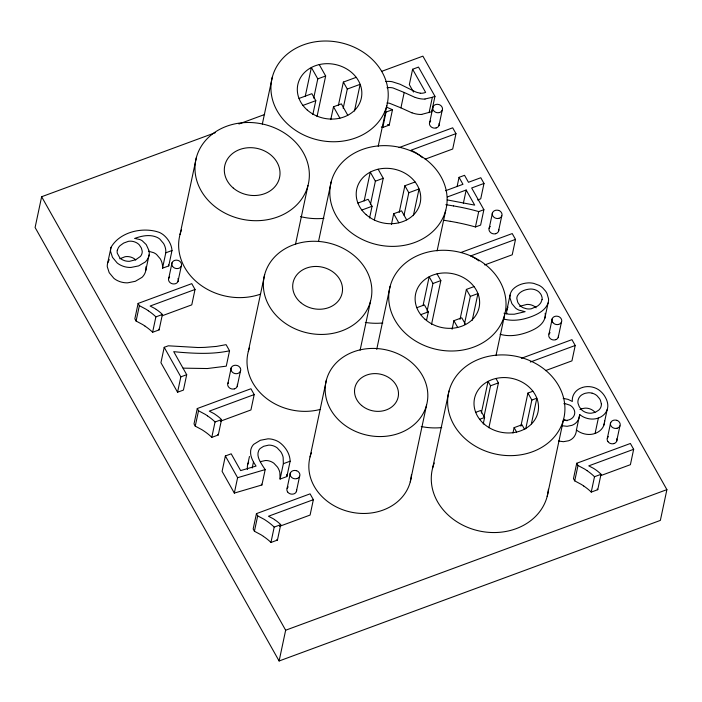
<?xml version="1.0" encoding="UTF-8"?>
<svg xmlns="http://www.w3.org/2000/svg" width="702" height="702" viewBox="0 0 702 702"><rect width="100%" height="100%" fill="white"/><g stroke="black" fill="none" stroke-linecap="round" stroke-linejoin="round"><path stroke-width="1.05" d="M260.345 461.679L265.286 460.53A10.863 9.196 12 0 1 268.91 460.889L270.094 461.24A12.425 10.512 12 0 1 273.947 463.285L277.422 467.023A20.788 17.585 12 0 1 278.475 468.804A20.068 16.988 12 0 1 279.87 472.683L280.089 479.071L286.872 476.57L286.811 474.403M286.872 476.57L290.137 461.188C289.97 453.79 285.381 446.753 279.545 442.427A18.384 15.549 12 0 0 275.307 440.215L272.569 439.373A16.892 14.294 12 0 0 267.945 438.838L260.354 440.268L253.738 444.322A14.663 12.408 12 0 0 251.623 447.393L251.088 448.78A16.55 14.005 12 0 0 250.632 450.991C250.061 456.537 253.106 461.653 256.055 466.075L240.637 470.594L231.195 453.817L225.36 455.967L222.095 471.349L234.328 493.085L261.925 484.968L265.198 469.585A77.94 65.953 12 0 1 262.767 465.979C260.003 461.486 256.291 455.993 258.696 450.57A9.81 8.301 12 0 1 260.205 448.481L263.619 446.296L268.559 445.147A10.863 9.196 12 0 1 272.183 445.507L273.368 445.858A12.425 10.512 12 0 1 277.22 447.902L280.695 451.64A20.788 17.585 12 0 1 281.739 453.422A20.068 16.988 12 0 1 283.134 457.3L283.362 463.689L280.089 479.071M134.977 238.469L139.751 239.514A12.303 10.407 12 0 1 142.216 240.751L146.262 244.638L149.017 250.684A15.628 13.224 12 0 1 149.096 254.931L145.498 271.709A17.787 15.058 12 0 1 144.673 273.771A16.769 14.189 12 0 1 141.98 277.378L135.363 281.283L127.738 282.827A18.427 15.593 12 0 1 122.148 282.274A19.323 16.348 12 0 1 119.401 281.449L117.682 280.721A17.146 14.505 12 0 1 113.864 278.308L109.205 272.692L107.292 266.769A15.04 12.724 12 0 1 107.555 263.522L111.039 247.341C119.893 231.678 143.34 226.527 159.565 232.502A19.472 16.479 12 0 1 163.663 235.065C168.217 238.873 171.595 244.515 171.999 250.517L168.734 265.9L162.531 268.19A20.946 17.725 12 0 0 160.389 258.968L156.537 254.44A13.259 11.214 12 0 0 153.659 252.685L148.42 251.193M149.096 254.931L148.771 256.327A17.787 15.058 12 0 1 147.946 258.389A16.769 14.189 12 0 1 145.253 261.995L138.636 265.9L131.002 267.444A18.427 15.593 12 0 1 125.412 266.892A19.323 16.348 12 0 1 122.675 266.067L120.955 265.338A17.146 14.505 12 0 1 117.137 262.925L112.478 257.309L110.565 251.395A15.04 12.724 12 0 1 110.819 248.139L111.039 247.341M215.312 132.696L41.637 196.735L35.1 227.501L279.115 660.986L660.363 520.401L666.9 489.636L422.885 56.151L381.783 71.306M162.171 315.768L191.769 304.861L195.033 289.478L191.76 283.652L138.11 303.431L134.845 318.813L136.091 321.042L142.699 324.578A74.377 62.934 12 0 1 145.095 326.149M136.091 321.042L139.365 305.66L138.11 303.431M162.531 268.19L165.795 252.808A20.946 17.725 12 0 0 163.654 243.585L159.802 239.057A13.259 11.214 12 0 0 156.932 237.302C149.903 234.17 141.848 235.811 134.907 238.347M168.787 278.097L172.051 262.715M159.117 329.879L162.381 314.496L155.879 316.892L152.606 332.274L159.117 329.879A36.056 30.511 12 0 0 158.529 329.229M180.002 234.582L196.341 157.678M178.018 281.414L181.291 266.032M164.207 347.323L160.934 362.706L177.562 392.242L183.433 390.084L186.697 374.701L173.719 351.641A286.162 242.146 12 0 0 180.186 352.281C196.595 353.589 213.347 354.291 229.545 350.781L226.097 344.656L216.497 346.411L205.098 347.35A159.784 135.205 12 0 1 197.788 347.516L168.304 345.805L164.207 347.323L180.835 376.86L177.562 392.242M220.314 421.253L250.93 409.959L254.203 394.577L250.921 388.759L197.271 408.538L194.006 423.92L195.253 426.14L201.869 429.677A74.377 62.934 12 0 1 204.256 431.247A50.597 42.813 12 0 1 211.811 437.346M195.253 426.14L198.526 410.758L197.271 408.538M262.329 124.096L272.323 77.097M229.545 350.781L226.272 366.163L207.371 368.532L183.143 368.146M227.948 383.195L231.212 367.822M221.551 419.594L218.278 434.977L211.776 437.381L215.04 421.999L221.551 419.594A36.056 30.511 12 0 0 215.382 414.557A52.299 44.252 12 0 0 214.049 413.618L209.293 411.135L254.203 394.577M237.179 386.521L240.453 371.139M248.297 351.553L264.645 274.649M305.247 96.332L311.372 67.497L317.787 78.878L313.697 98.104M312.838 114.558L315.795 100.676L311.863 93.699L299.008 98.438M234.328 493.085L237.601 477.702L225.36 455.967M317.032 116.567L325.658 75.974L319.252 64.593M247.402 469.506L247.367 466.374A16.55 14.005 12 0 1 247.824 464.162L249.456 456.476M295.498 244.278L307.985 185.53A57.546 48.692 12 0 0 235.03 123.85A57.546 48.692 12 0 0 213.478 205.423A57.546 48.692 12 0 0 307.985 185.53M252.167 468.067L253.475 461.916M330.765 119.603L333.494 106.783L341.365 103.878L347.78 115.268M338.364 105.59L343.357 82.081L356.212 77.343M279.475 526.351L310.091 515.066L313.364 499.684L310.082 493.857L256.441 513.636L253.168 529.018L254.422 531.247L261.03 534.784A74.377 62.934 12 0 1 263.417 536.354M343.199 108.292L347.288 89.057L343.357 82.081M254.422 531.247L257.687 515.865L256.441 513.636M318.506 241.549L331.221 181.73M354.466 111.03L360.144 84.319L347.288 89.057M274.201 527.097L270.937 542.479L277.439 540.084L280.712 524.701L274.201 527.097A50.597 42.813 12 0 0 266.663 520.998A74.377 62.934 12 0 0 264.294 519.401L257.687 515.865M287.109 488.302L290.382 472.92M296.341 491.619L299.614 476.237M364.145 200.965L370.27 172.122L375.377 181.186L370.375 204.686M310.065 456.897L326.412 379.993M378.202 146.253L386.828 105.66A59.021 49.947 12 0 0 312.004 42.41A59.021 49.947 12 0 0 289.891 126.07A59.021 49.947 12 0 0 386.828 105.66M382.783 127.457L386.047 112.074L392.488 109.705L389.224 125.079L382.783 127.457A20.472 17.322 12 0 1 381.326 126.93M369.568 218.024L372.06 206.274L368.138 199.298L357.906 203.071M279.115 660.986L285.653 630.221L41.637 196.735M374.394 219.945L383.248 178.282L378.15 169.217M411.995 112.882L400.93 107.862L404.194 92.48L392.953 87.934A14.409 12.197 12 0 0 386.986 87.741M421.718 114.373L431.695 111.706L434.968 96.323L418.506 67.085L412.609 69.252L409.336 84.635L413.504 92.032M360.117 350.201L370.568 301.07A54.598 46.2 12 0 0 301.351 242.559A54.598 46.2 12 0 0 280.905 319.945A54.598 46.2 12 0 0 370.568 301.07M391.426 224.421L393.699 213.741L401.57 210.837L406.669 219.893M399.21 212.452L404.878 185.749L415.11 181.976M404.045 215.154L408.81 192.725L404.878 185.749M376.72 349.377L390.119 286.355M429.089 112.662L432.353 97.288L434.968 96.323M429.721 122.262L432.985 106.879M413.364 215.654L419.041 188.952L408.81 192.725M438.952 125.579L442.225 110.196M399.043 147.595L452.693 127.817L455.975 133.634L452.702 149.017L425.149 159.178M423.043 305.598L429.168 276.755L432.958 283.494L427.062 311.267M437.1 250.886L445.726 210.293A59.021 49.947 12 0 0 370.902 147.034A59.021 49.947 12 0 0 348.789 230.704A59.021 49.947 12 0 0 445.726 210.293M426.518 320.419L428.334 311.872L424.412 304.896L416.804 307.695M457.09 186.574L459.047 177.343L464.54 175.316L468.462 182.283L480.791 177.738L484.003 183.441L480.738 198.824L477.65 199.956M431.528 324.385L440.838 280.589L437.048 273.85M463.346 203.343L466.181 190.014L447.42 196.929M410.249 481.897L426.597 404.984A51.641 43.699 12 0 0 361.126 349.64A51.641 43.699 12 0 0 341.786 422.841A51.641 43.699 12 0 0 426.597 404.984M452.088 329.238L453.904 320.691L461.776 317.787L465.566 324.526M483.889 209.696L478.703 211.609L475.429 226.983L480.616 225.079L483.889 209.696L471.665 187.987L484.003 183.441M460.047 319.322L466.4 289.408L474.008 286.609M432.669 467.901L449.017 390.988M464.426 324.157L470.331 296.384L466.4 289.408M489.25 228.018L492.523 212.636M472.262 320.287L477.93 293.585L470.331 296.384M498.49 231.335L501.754 215.953M460.609 252.606L512.223 233.573L515.505 239.4L512.232 254.782L484.678 264.944M481.326 413.109L488.065 381.388L490.549 385.793L483.968 416.777M495.998 355.51L504.624 314.926A59.021 49.947 12 0 0 429.799 251.667A59.021 49.947 12 0 0 407.686 335.328A59.021 49.947 12 0 0 504.624 314.926M506.8 310.424L510.064 295.042M483.248 423.876L484.608 417.471L480.677 410.494L475.702 412.328M488.89 427.755L498.42 382.888L495.945 378.483M512.978 432.985L514.11 427.65L521.981 424.745L524.464 429.159M520.884 426.184L527.922 393.076L532.906 391.233M500.096 334.275C508.046 336.627 516.602 335.705 524.42 333.266A67.181 56.853 12 0 0 529.255 331.563C535.582 329.001 542.532 325.202 544.805 318.304L548.297 302.097A15.567 13.171 12 0 0 548.543 298.771L547.042 293.594A22.797 19.287 12 0 0 545.612 291.163L542.699 287.855A16.874 14.277 12 0 0 539.075 285.345L533.827 283.415A18.401 15.576 12 0 0 528.264 282.88C522.657 283.204 516.83 285.188 512.899 289.347A16.155 13.671 12 0 0 510.635 293.032L510.398 293.699A14.61 12.364 12 0 0 509.95 297.815L511.898 303.65L515.654 308.152A12.934 10.942 12 0 0 518.945 310.117L525.131 311.679L514.268 314.224L508.871 314.215L504.001 313.215M525.719 428.887L531.853 400.043L527.922 393.076M548.964 334.099L552.237 318.717M531.379 423.85L536.828 398.209L531.853 400.043M558.204 337.416L561.468 322.042M521.332 358.318L571.937 339.654L575.219 345.481L571.946 360.863L545.419 370.647M547.174 496.463L563.522 419.55A59.021 49.947 12 0 0 488.697 356.3A59.021 49.947 12 0 0 466.584 439.961A59.021 49.947 12 0 0 563.522 419.55M582.493 387.434A16.646 14.084 12 0 1 598.578 389.707A22.587 19.112 12 0 1 605.607 397.797A21.297 18.024 12 0 1 607.835 406.256A16.822 14.233 12 0 1 598.938 417.839L598.376 418.015A16.014 13.549 12 0 1 589.934 418.918L589.294 418.813A18.857 15.962 12 0 1 587.381 418.418A16.83 14.242 12 0 1 579.703 414.54L576.447 429.914A17.673 14.953 12 0 1 574.245 436.565A13.277 11.241 12 0 1 568.673 440.751L563.381 441.698L558.423 441.014M600.798 475.596L630.396 464.689L633.66 449.306L630.387 443.48L576.737 463.259L573.473 478.641L574.719 480.87L581.326 484.406A74.377 62.934 12 0 1 583.722 485.977M574.719 480.87L577.992 465.487L576.737 463.259M598.376 418.015L595.103 433.397L595.647 433.187M603.878 425.061L607.151 409.678M594.506 476.719L591.233 492.102L597.744 489.706L601.009 474.324L594.506 476.719A50.597 42.813 12 0 0 586.96 470.621M607.414 437.925L610.679 422.543M616.646 441.242L619.919 425.86M544.805 318.304L545.024 317.479A15.567 13.171 12 0 0 545.27 314.145L545.182 313.303M548.078 302.922C545.796 309.819 538.855 313.618 532.528 316.181A67.181 56.853 12 0 1 527.685 317.883C519.875 320.323 511.319 321.244 503.36 318.892M247.824 464.162L248.359 462.776A14.663 12.408 12 0 1 248.692 462.109M107.775 262.723L109.258 259.591M119.805 258.784L125.044 256.748A10.276 8.696 12 0 1 129.177 256.73L130.221 256.95A12.083 10.223 12 0 1 131.8 257.458L132.792 257.888A10.276 8.696 12 0 1 135.723 259.942M519.577 306.318L526.974 304.414A12.048 10.197 12 0 1 531.589 305.054L533.151 305.677A9.486 8.029 12 0 1 535.775 307.45L536.152 307.818M579.966 409.45L580.475 409.222A14.742 12.469 12 0 1 582.151 408.643L584.968 408.16A10.451 8.845 12 0 1 588.838 408.555L589.382 408.713A11.478 9.714 12 0 1 590.979 409.336A10.995 9.31 12 0 1 593.769 411.109L594.945 412.276M317.787 78.878L325.658 75.974M238.943 123.982L264.636 114.505M302.939 105.414L315.795 100.676M455.975 133.634L411.065 150.193L415.821 152.676A52.299 44.252 12 0 1 417.19 153.58A36.056 30.511 12 0 1 422.402 157.704M165.795 252.808L171.999 250.517M375.377 181.186L383.248 178.282M361.837 210.047L372.06 206.274M445.638 190.698L462.969 184.31L459.047 177.343M195.033 289.478L150.131 306.037L154.888 308.511A52.299 44.252 12 0 1 156.248 309.415M515.505 239.4L470.603 255.958L473.297 257.204M432.958 283.494L440.838 280.589M180.835 376.86L186.697 374.701M420.735 314.671L428.334 311.872M530.317 362.039L575.219 345.481M490.549 385.793L498.42 382.888M283.362 463.689L290.137 461.188M479.624 419.305L484.608 417.471M313.364 499.684L268.462 516.242L273.21 518.717A52.299 44.252 12 0 1 274.579 519.62M633.66 449.306L588.759 465.865L593.515 468.339A52.299 44.252 12 0 1 594.875 469.243A36.056 30.511 12 0 1 601.052 474.289M285.653 630.221L666.9 489.636M432.353 97.288L424.991 98.991M582.511 387.469L581.388 387.846A15.988 13.531 12 0 0 575.386 391.944L574.71 392.83A18.778 15.892 12 0 0 573.806 394.252A16.953 14.347 12 0 0 572.341 401.474L568.111 399.385L563.188 398.367M237.601 477.702L265.198 469.585M420.235 93.155L417.339 92.506A22.236 18.814 12 0 1 415.101 91.672L400.035 84.231L392.102 81.704A18.778 15.892 12 0 0 385.775 81.537M447.218 199.903L474.684 205.116L466.181 190.014M453.597 205.923L459.95 207.099A188.092 159.17 12 0 1 478.711 211.583M450.333 221.305L456.686 222.481M562.179 425.763L567.146 426.307L571.928 425.342A13.277 11.241 12 0 0 577.465 421.156A17.673 14.953 12 0 0 579.685 414.531M563.373 419.348L566.584 420.551A9.345 7.906 12 0 1 566.988 420.788M592.102 393.173L592.655 393.331A11.478 9.714 12 0 1 594.252 393.954A10.995 9.31 12 0 1 597.033 395.735L599.569 398.727A17.129 14.496 12 0 1 600.403 400.28L601.36 403.79M392.488 109.705L386.39 107.064M389.224 125.079L387.565 124.517M415.259 97.499L404.194 92.48M577.992 465.487L584.599 469.024A74.377 62.934 12 0 1 586.986 470.594M139.365 305.66L145.972 309.196A74.377 62.934 12 0 1 148.359 310.767M198.526 410.758L205.133 414.294A74.377 62.934 12 0 1 207.529 415.865M400.93 107.862L389.68 103.317A14.409 12.197 12 0 0 386.934 102.948M473.683 257.423L474.499 257.897M474.921 258.16L475.351 258.433A52.299 44.252 12 0 1 476.719 259.336M412.609 69.252L425.623 92.374A11.048 9.345 12 0 1 420.244 93.243M333.494 106.783L339.9 118.173M393.699 213.741L398.797 222.797M453.904 320.691L457.695 327.43M514.11 427.65L516.593 432.055M506.765 313.908L506.677 313.197A14.61 12.364 12 0 1 507.125 309.082L507.362 308.415A16.155 13.671 12 0 1 507.958 307.116M168.664 264.873L168.734 265.9M548.42 489.259A59.021 49.947 12 0 1 478.387 530.782A59.021 49.947 12 0 1 434.292 462.987M441.742 427.579A59.021 49.947 12 0 1 421.218 426.526M382.844 322.955A59.021 49.947 12 0 1 365.312 322.437M323.947 218.322A59.021 49.947 12 0 1 300.465 216.593M320.147 409.45A54.598 46.2 12 0 1 263.873 396.27A54.598 46.2 12 0 1 249.508 347.78M260.424 294.182A57.546 48.692 12 0 1 197.92 282.985A57.546 48.692 12 0 1 181.581 229.8M411.407 474.824A51.641 43.699 12 0 1 350.509 512.021A51.641 43.699 12 0 1 311.486 452.597M595.112 433.415A16.014 13.549 12 0 1 586.661 434.301L586.03 434.196A18.857 15.962 12 0 1 584.108 433.801A16.83 14.242 12 0 1 576.43 429.922M595.665 433.222A16.822 14.233 12 0 0 604.615 421.648A21.297 18.024 12 0 0 604.554 420.595M592.111 393.173A10.451 8.845 12 0 0 588.232 392.778L585.415 393.26A14.742 12.469 12 0 0 583.748 393.84L581.844 394.84A10.793 9.135 12 0 0 579.124 397.657L578.887 398.078A12.408 10.495 12 0 0 578.299 399.456L578.158 399.929A11.074 9.372 12 0 0 578.009 403.308L579.299 406.818L581.695 409.889A11.118 9.407 12 0 0 584.898 412.013A11.881 10.047 12 0 0 586.512 412.627L587.065 412.785A10.618 8.986 12 0 0 591.479 413.153L594.261 412.557A15.769 13.347 12 0 0 595.937 411.907L598.674 410.179A10.249 8.67 12 0 0 600.482 407.923A10.574 8.95 12 0 0 601.36 403.79M563.469 420.165A8.933 7.564 12 0 0 567.119 420.296L568.497 420.007A11.495 9.731 12 0 0 569.84 419.542L570.656 419.155A9.126 7.722 12 0 0 573.437 416.716L573.85 416.014A10.969 9.284 12 0 0 574.359 414.864L574.578 414.075A9.152 7.74 12 0 0 574.385 410.494L574.078 409.696A11.171 9.451 12 0 0 573.446 408.503L572.937 407.774A9.345 7.906 12 0 0 569.857 405.168L565.698 403.79A8.907 7.538 12 0 0 563.864 403.685M607.362 438.197A4.905 4.151 12 0 1 608.388 436.653M613.767 443.603A5.695 4.817 12 0 0 614.232 443.462A4.905 4.151 12 0 0 616.733 441.049A4.703 3.984 12 0 0 616.742 438.847M607.318 438.118A4.8 4.063 12 0 0 607.493 440.768A6.011 5.089 12 0 0 607.958 441.584M613.785 443.638A4.853 4.107 12 0 1 607.941 441.593M610.635 422.815A4.905 4.151 12 0 1 616.83 420.358M617.04 428.229A5.695 4.817 12 0 0 617.497 428.08A4.905 4.151 12 0 0 620.006 425.666A4.703 3.984 12 0 0 619.857 423.06L619.752 422.85A6.213 5.265 12 0 0 619.383 422.235A4.835 4.089 12 0 0 616.786 420.279M610.591 422.736A4.8 4.063 12 0 0 610.766 425.386A6.011 5.089 12 0 0 611.231 426.202A4.853 4.107 12 0 0 617.049 428.255M583.695 486.003A50.597 42.813 12 0 1 591.277 492.076M597.156 489.057A36.056 30.511 12 0 1 597.788 489.671M555.8 339.654A4.905 4.151 12 0 0 558.292 337.232A4.703 3.984 12 0 0 558.406 335.433M550.096 332.695A4.905 4.151 12 0 0 548.92 334.38A4.8 4.063 12 0 0 549.052 336.942A6.011 5.089 12 0 0 549.517 337.759A4.853 4.107 12 0 0 555.343 339.812A5.695 4.817 12 0 0 555.782 339.636M558.599 324.403A5.695 4.817 12 0 0 559.055 324.254A4.905 4.151 12 0 0 561.556 321.849A4.703 3.984 12 0 0 561.407 319.234L561.302 319.033A6.213 5.265 12 0 0 560.942 318.41A4.835 4.089 12 0 0 558.344 316.453A4.914 4.159 12 0 0 552.132 318.91A4.8 4.063 12 0 0 552.325 321.56A6.011 5.089 12 0 0 552.781 322.376M558.608 324.429A4.853 4.107 12 0 1 552.764 322.385M477.167 259.687A36.056 30.511 12 0 1 478.939 260.942M495.612 233.696A5.695 4.817 12 0 0 496.068 233.555A4.905 4.151 12 0 0 498.578 231.142A4.703 3.984 12 0 0 498.692 229.343M489.145 228.211A4.914 4.159 12 0 1 490.329 226.518M489.162 228.211A4.8 4.063 12 0 0 489.338 230.861A6.011 5.089 12 0 0 489.803 231.678A4.853 4.107 12 0 0 495.621 233.731M492.471 212.908A4.905 4.151 12 0 1 498.674 210.451M498.885 218.322A5.695 4.817 12 0 0 499.341 218.173A4.905 4.151 12 0 0 501.842 215.76A4.703 3.984 12 0 0 501.693 213.154L501.588 212.943A6.213 5.265 12 0 0 501.228 212.329A4.835 4.089 12 0 0 498.631 210.372M492.435 212.829A4.8 4.063 12 0 0 492.602 215.479A6.011 5.089 12 0 0 493.067 216.295A4.853 4.107 12 0 0 498.894 218.348M456.677 222.508A188.092 159.17 12 0 1 475.438 226.965M444.103 220.314A179.861 152.202 12 0 1 450.324 221.358M445.858 204.703A179.861 152.202 12 0 1 453.589 205.976M429.668 122.534A4.905 4.151 12 0 1 430.695 120.99M436.082 127.939A5.695 4.817 12 0 0 436.539 127.79A4.905 4.151 12 0 0 439.04 125.386A4.703 3.984 12 0 0 439.11 123.385M429.633 122.455A4.8 4.063 12 0 0 429.799 125.105A6.011 5.089 12 0 0 430.265 125.912A4.853 4.107 12 0 0 436.091 127.966M439.347 112.557A5.695 4.817 12 0 0 439.803 112.408A4.905 4.151 12 0 0 442.313 110.003A4.703 3.984 12 0 0 442.163 107.388L442.058 107.187A6.213 5.265 12 0 0 441.69 106.572A4.835 4.089 12 0 0 439.092 104.607A4.914 4.159 12 0 0 432.888 107.064A4.8 4.063 12 0 0 433.073 109.723A6.011 5.089 12 0 0 433.538 110.53A4.853 4.107 12 0 0 439.364 112.583M421.726 114.479A21.709 18.366 12 0 1 412.03 112.794M425 99.096A21.709 18.366 12 0 1 415.303 97.411M386.056 112.066A20.472 17.322 12 0 1 385.073 111.732M145.876 266.778A15.628 13.224 12 0 1 145.832 270.314M168.734 278.369A4.905 4.151 12 0 1 169.612 276.974M177.957 278.606A4.703 3.984 12 0 1 178.106 281.221A4.905 4.151 12 0 1 175.614 283.652A5.695 4.817 12 0 1 175.14 283.775A4.853 4.107 12 0 1 169.314 281.765A6.011 5.089 12 0 1 168.875 280.94A4.8 4.063 12 0 1 168.691 278.29M172.604 266.374A6.011 5.089 12 0 1 172.139 265.558A4.8 4.063 12 0 1 171.964 262.908A4.914 4.159 12 0 1 178.159 260.442A4.835 4.089 12 0 1 180.756 262.408A6.213 5.265 12 0 1 181.125 263.022L181.221 263.232A4.703 3.984 12 0 1 181.379 265.839A4.905 4.151 12 0 1 178.887 268.269A5.695 4.817 12 0 1 178.413 268.401A4.853 4.107 12 0 1 172.587 266.383M145.068 326.176A50.597 42.813 12 0 1 152.65 332.248M148.333 310.793A50.597 42.813 12 0 1 155.923 316.865M156.221 309.45A36.056 30.511 12 0 1 162.425 314.461M227.896 383.476A4.905 4.151 12 0 1 228.501 382.379M234.31 388.882A5.695 4.817 12 0 0 234.766 388.732A4.905 4.151 12 0 0 237.267 386.328A4.703 3.984 12 0 0 237.337 384.327M227.86 383.389A4.8 4.063 12 0 0 228.027 386.039A6.011 5.089 12 0 0 228.492 386.855A4.853 4.107 12 0 0 234.319 388.908M207.502 415.9A50.597 42.813 12 0 1 215.084 421.963M217.69 434.336A36.056 30.511 12 0 1 218.322 434.95M261.925 484.977A77.94 65.953 12 0 1 261.32 484.117M288.241 486.898A4.905 4.151 12 0 0 287.065 488.574A4.8 4.063 12 0 0 287.197 491.146A6.011 5.089 12 0 0 287.653 491.962M296.551 489.627A4.703 3.984 12 0 1 296.437 491.426A4.905 4.151 12 0 1 293.936 493.857A5.695 4.817 12 0 1 293.471 493.98A4.853 4.107 12 0 1 287.644 491.97M297.209 478.474A4.905 4.151 12 0 0 299.701 476.044A4.703 3.984 12 0 0 299.552 473.438L299.447 473.227A6.213 5.265 12 0 0 299.087 472.613A4.835 4.089 12 0 0 296.49 470.656M290.33 473.192A4.905 4.151 12 0 1 296.534 470.735M297.2 478.457A5.695 4.817 12 0 1 296.735 478.606M290.286 473.113A4.8 4.063 12 0 0 290.461 475.763A6.011 5.089 12 0 0 290.926 476.579A4.853 4.107 12 0 0 296.753 478.632M263.39 536.381A50.597 42.813 12 0 1 270.981 542.453M276.851 539.434A36.056 30.511 12 0 1 277.483 540.049M274.543 519.655A36.056 30.511 12 0 1 280.756 524.666M117.304 250.281L117.216 250.772A9.38 7.933 12 0 0 117.295 253.246L119.831 257.862A9.582 8.108 12 0 0 122.35 259.749L124.421 260.618A12.417 10.504 12 0 0 129.651 261.293L135.705 259.758L140.382 256.449A11.048 9.345 12 0 0 141.479 254.773L141.848 253.878A9.652 8.17 12 0 0 142.19 251.062L141.374 248.043L139.338 244.928A10.276 8.696 12 0 0 136.056 242.506L135.065 242.076A12.083 10.223 12 0 0 133.494 241.567L132.441 241.348A10.276 8.696 12 0 0 128.308 241.365L123.657 243.076L120.077 245.63A14.417 12.197 12 0 0 118.305 247.859L117.304 250.281M542.058 299.552L540.97 302.448A15.19 12.847 12 0 1 537.451 306.125L531.37 308.757A11.443 9.679 12 0 1 526.518 308.766L523.28 307.774A9.951 8.424 12 0 1 520.568 306.028L518.48 303.554A15.216 12.873 12 0 1 517.672 302.035L516.847 298.622A9.029 7.643 12 0 1 517.383 295.937C519.734 291.304 525.359 289.382 530.238 289.031A12.048 10.197 12 0 1 534.863 289.672L536.425 290.295A9.486 8.029 12 0 1 539.048 292.067L540.426 293.664A12.557 10.627 12 0 1 541.268 295.086L541.979 297.095A9.301 7.871 12 0 1 542.058 299.552M240.382 368.331L240.286 368.129A6.213 5.265 12 0 0 239.917 367.515A4.835 4.089 12 0 0 237.32 365.549A4.914 4.159 12 0 0 231.116 368.006A4.8 4.063 12 0 0 231.3 370.665A6.011 5.089 12 0 0 231.765 371.472A4.853 4.107 12 0 0 237.592 373.525A5.695 4.817 12 0 0 238.031 373.35A4.905 4.151 12 0 0 240.54 370.946A4.703 3.984 12 0 0 240.391 368.331M307.292 110.065A32.459 27.466 12 0 0 360.925 99.754A32.459 27.466 12 0 0 320.516 64.321A32.459 27.466 12 0 0 307.292 110.065M483.985 423.955A32.459 27.466 12 0 0 537.609 413.645A32.459 27.466 12 0 0 497.2 378.211A32.459 27.466 12 0 0 483.985 423.955M425.087 319.322A32.459 27.466 12 0 0 478.72 309.012A32.459 27.466 12 0 0 438.302 273.587A32.459 27.466 12 0 0 425.087 319.322M366.19 214.698A32.459 27.466 12 0 0 419.822 204.379A32.459 27.466 12 0 0 379.405 168.954A32.459 27.466 12 0 0 366.19 214.698M300.746 302.597A25.088 21.227 12 0 0 341.935 293.927A25.088 21.227 12 0 0 310.135 267.041A25.088 21.227 12 0 0 300.746 302.597M233.318 188.083A28.036 23.728 12 0 0 279.361 178.387A28.036 23.728 12 0 0 243.822 148.341A28.036 23.728 12 0 0 233.318 188.083M361.627 405.493A22.131 18.726 12 0 0 397.973 397.841A22.131 18.726 12 0 0 369.919 374.122A22.131 18.726 12 0 0 361.627 405.493"/></g></svg>
